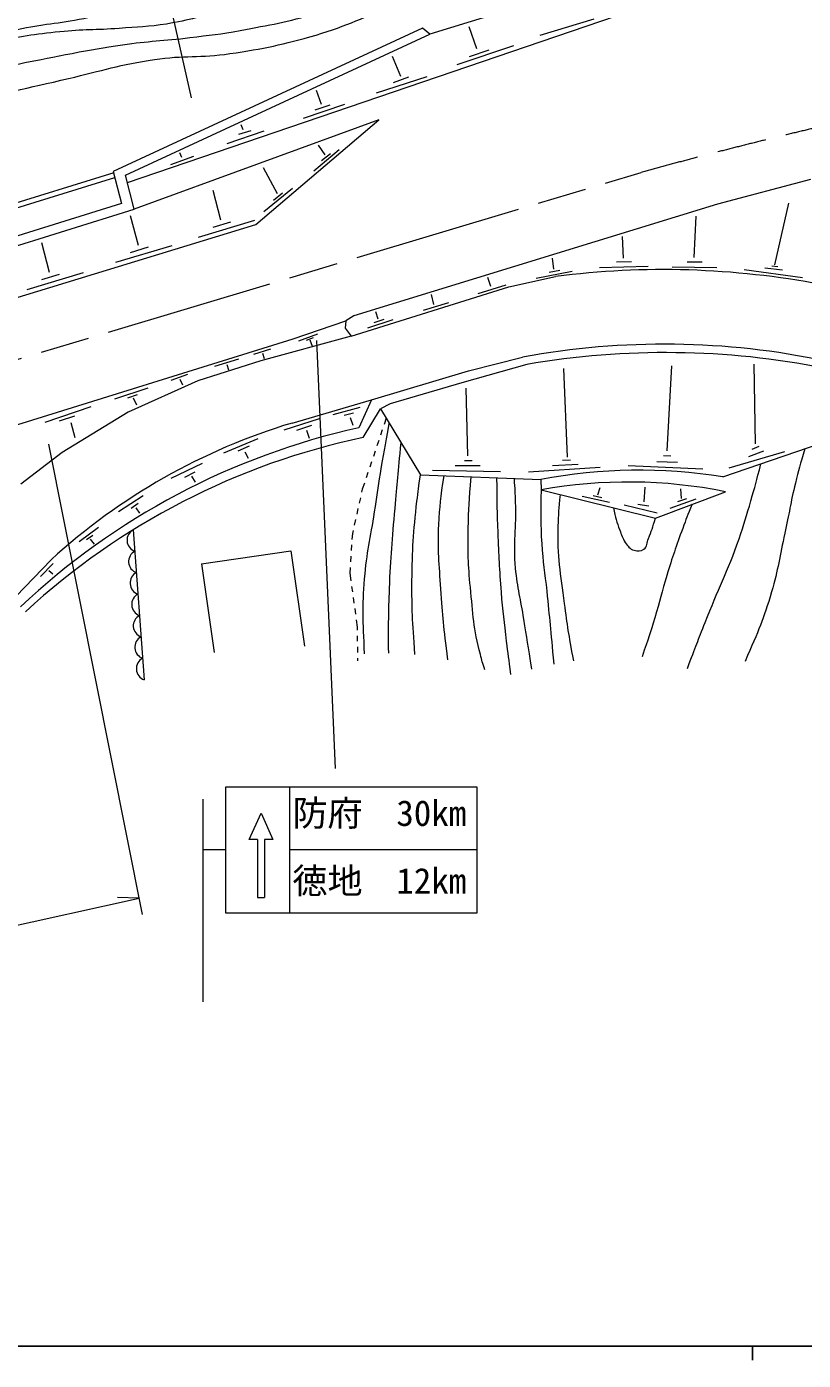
# Model space of a CAD drawing. Units: millimetres, scale not verified. Extents: x 40000 to 680000, y 20000 to 380000.
# Drawn here: x 116232 to 171618, y 204000 to 299048 of the extents above; entities that cross this region are included whole.
import ezdxf
from ezdxf.enums import TextEntityAlignment as Align

# ---------------------------------------------------------------- set-up
doc = ezdxf.new("R2010")
doc.units = ezdxf.units.MM
doc.header["$LTSCALE"] = 1000
doc.linetypes.add('CHAIN', pattern=[18.5, 12, -1.5, 3.5, -1.5])
for name, color, linetype, lineweight in [('M-BGD', 7, 'Continuous', 13), ('M-BMK', 2, 'CHAIN', 13), ('M-STR-HTXT', 7, 'Continuous', 13), ('M-STR-STRC', 7, 'Continuous', 13), ('M-TTL-BAND', 7, 'Continuous', 25)]:
    doc.layers.add(name, color=color, linetype=linetype, lineweight=lineweight)
doc.styles.add('ＭＳ ゴシック', font='')
doc.styles.get('ＭＳ ゴシック').set_extended_font_data('MS Gothic')

msp = doc.modelspace()

# ---------------------------------------------------------------- linework, layer by layer
at = {"layer": 'M-BGD'}
for p, q in [((157276, 302294), (144986, 298525)), ((123414, 287954), (158230, 299790)), ((152850, 298440), (156707, 299615)), ((144460, 298933), (122413, 288723)), ((123286, 288466), (144986, 298525)), ((144986, 298525), (144460, 298933)), ((148329, 297459), (147786, 299028)), ((146927, 296345), (150968, 297695)), ((142906, 295495), (142327, 296915)), ((147812, 296933), (149215, 297388)), ((141170, 294329), (144782, 295504)), ((142389, 295074), (143484, 295469)), ((137261, 293510), (136910, 294500)), ((135964, 292528), (138926, 293519)), ((136814, 293116), (137866, 293484)), ((141338, 292400), (123891, 286040)), ((131662, 291693), (131522, 292053)), ((132581, 284961), (141338, 292400)), ((130531, 290729), (133170, 291615)), ((131364, 291378), (132249, 291658)), ((127297, 289715), (127157, 290065)), ((136702, 288764), (138516, 290306)), ((137526, 289912), (137044, 290604)), ((137246, 289517), (137903, 290000)), ((126508, 289233), (128147, 289811)), ((134110, 287144), (133111, 288994)), ((122439, 288621), (100068, 281721)), ((100436, 281491), (122522, 288292)), ((122413, 288723), (122989, 286440)), ((123891, 286040), (123286, 288466)), ((172119, 288145), (165486, 286403)), ((130087, 285250), (129521, 287366)), ((133146, 285882), (135188, 287547)), ((133829, 286680), (134469, 287206)), ((122989, 286440), (104720, 280749)), ((165486, 286403), (139562, 278435)), ((169589, 282075), (170579, 286469)), ((105332, 280256), (123891, 286040)), ((124200, 283452), (123635, 285568)), ((128483, 284053), (132506, 285250)), ((163844, 282587), (163975, 285546)), ((85709, 270644), (132581, 284961)), ((129534, 284750), (130797, 285144)), ((117870, 281518), (117304, 283635)), ((122596, 282255), (126619, 283452)), ((123648, 282952), (124910, 283346)), ((158785, 282560), (158733, 284085)), ((153826, 281776), (153730, 282556)), ((158303, 282297), (159364, 282323)), ((163344, 282298), (164396, 282298)), ((116266, 280321), (120289, 281518)), ((117318, 281018), (118580, 281413)), ((152564, 281136), (155141, 281627)), ((153484, 281548), (154265, 281705)), ((157085, 281894), (160556, 281982)), ((162253, 281943), (165448, 281891)), ((167407, 281733), (171548, 281181)), ((168879, 281851), (170142, 281720)), ((169382, 282007), (169808, 281961)), ((139371, 276990), (150625, 280506)), ((148420, 280023), (150420, 280640)), ((149322, 280524), (149129, 281172)), ((150625, 280506), (153939, 281236)), ((145274, 279242), (145098, 279952)), ((141287, 278205), (141124, 278731)), ((144520, 278839), (146334, 279383)), ((135229, 276793), (138996, 278095)), ((138996, 278095), (138957, 277562)), ((138957, 277562), (139371, 276990)), ((139562, 278435), (138996, 278095)), ((140557, 277591), (142380, 278170)), ((141025, 277965), (141720, 278205)), ((99787, 265795), (135229, 276793)), ((139371, 276990), (132941, 275235)), ((135630, 276659), (136997, 277168)), ((136195, 276706), (136694, 276889)), ((136433, 276737), (136589, 276289)), ((132434, 275706), (133638, 276080)), ((133061, 275788), (133163, 275390)), ((132941, 275235), (128445, 273815)), ((129657, 274845), (131363, 275371)), ((130515, 274982), (130628, 274600)), ((151889, 274973), (147261, 273672)), ((147738, 274517), (151600, 275499)), ((154796, 268370), (154546, 274694)), ((161913, 268813), (162238, 274878)), ((168214, 269313), (168106, 274996)), ((128445, 273815), (123475, 271567)), ((126531, 273851), (127735, 274272)), ((127162, 273922), (127343, 273513)), ((140831, 272452), (147738, 274517)), ((122515, 272519), (124908, 273308)), ((123456, 272596), (124128, 272824)), ((147261, 273672), (142160, 272173)), ((147699, 268458), (147567, 273274)), ((117557, 270871), (120831, 271976)), ((123836, 272608), (124058, 272088)), ((135155, 270799), (140831, 272452)), ((138081, 271416), (140014, 271942)), ((140831, 272452), (139910, 270453)), ((142160, 272173), (141459, 271821)), ((118569, 270950), (119674, 271305)), ((123475, 271567), (118764, 268705)), ((134597, 270312), (137122, 271127)), ((138870, 271350), (139528, 271521)), ((139291, 271206), (139488, 270640)), ((140236, 269770), (141459, 271821)), ((141459, 271821), (144312, 267114)), ((141872, 271139), (141722, 270694)), ((119371, 270845), (119674, 269780)), ((135504, 270285), (136569, 270653)), ((136188, 270285), (136385, 269720)), ((141594, 270315), (141467, 269936)), ((165873, 266968), (175392, 270227)), ((130298, 268681), (132730, 269707)), ((131323, 268813), (132112, 269181)), ((141339, 269557), (141211, 269178)), ((167964, 268944), (168477, 269142)), ((118764, 268705), (115827, 266450)), ((131784, 268747), (132020, 268287)), ((140829, 268041), (140701, 267661)), ((141084, 268799), (140956, 268420)), ((147454, 268125), (148006, 268125)), ((154441, 268160), (155020, 268186)), ((161177, 268068), (162650, 268015)), ((161642, 268488), (162168, 268471)), ((166321, 267616), (170305, 268760)), ((167728, 268405), (168806, 268813)), ((126540, 266865), (128775, 267943)), ((127504, 266952), (128249, 267312)), ((140573, 267282), (140446, 266903)), ((144312, 267114), (152889, 266780)), ((145184, 267432), (150031, 267344)), ((146779, 267783), (148576, 267783)), ((152009, 267331), (157136, 267660)), ((153731, 267765), (155572, 267857)), ((159128, 267765), (164449, 267537)), ((127986, 267005), (128240, 266575)), ((140318, 266524), (140168, 266079)), ((152889, 266780), (152917, 266040)), ((156963, 265687), (157132, 266207)), ((160276, 265179), (160338, 266223)), ((122791, 264495), (124544, 265644)), ((140033, 265480), (139945, 265089)), ((140168, 266079), (140121, 265870)), ((152917, 266040), (161075, 264026)), ((155846, 265589), (157805, 265155)), ((156635, 265629), (157237, 265483)), ((161075, 264026), (166066, 265907)), ((162117, 264724), (163975, 265399)), ((162669, 265206), (163309, 265416)), ((162941, 265425), (162880, 266109)), ((123676, 264732), (124193, 265100)), ((124018, 264750), (124272, 264373)), ((139857, 264699), (139769, 264309)), ((158848, 264960), (161188, 264408)), ((159812, 265022), (160601, 264890)), ((119988, 262363), (121355, 263380)), ((139681, 263919), (139593, 263528)), ((120488, 262495), (120943, 262802)), ((120759, 262530), (121049, 262162)), ((123836, 263191), (124613, 252505)), ((139458, 262929), (139432, 262507)), ((139505, 263138), (139458, 262929)), ((128690, 260769), (135060, 261696)), ((135060, 261696), (136050, 254895)), ((139407, 262108), (139382, 261708)), ((115492, 258468), (117977, 261051)), ((117212, 259858), (118116, 260782)), ((128690, 260769), (129611, 254441)), ((139307, 260511), (139281, 260089)), ((139357, 261309), (139332, 260910)), ((117805, 260302), (118093, 260061)), ((139281, 260089), (139353, 259556)), ((139407, 259159), (139461, 258763)), ((139515, 258367), (139569, 257970)), ((139623, 257574), (139677, 257178)), ((139731, 256781), (139803, 256248)), ((139803, 256248), (139805, 256045)), ((139808, 255645), (139812, 255245)), ((139815, 254845), (139818, 254445)), ((139821, 254045), (139823, 253842))]:
    msp.add_line(p, q, dxfattribs=at)
for centre, radius, start, end in [((161650, 221896), 59838, 79.14372, 97.40469), ((161685, 220754), 55666, 78.04204, 100.43793), ((161802, 217294), 58525, 78.84286, 99.75169), ((150943, 220402), 51253, 102.43111, 133.29024), ((147947, 228245), 44435, 106.73214, 132.41345), ((150768, 219782), 51085, 101.89763, 132.65312), ((159922, 229362), 38073, 81.00759, 100.64576), ((159143, 231369), 35225, 78.66509, 100.17958), ((124226, 262453), 836, 117.84429, 250.4738), ((124337, 260926), 836, 117.84429, 250.4738), ((124448, 259399), 836, 117.84429, 250.4738), ((124560, 257873), 836, 117.84429, 250.4738), ((124671, 256346), 836, 117.84429, 250.4738), ((124782, 254819), 836, 117.84429, 250.4738), ((124893, 253293), 836, 117.84429, 250.4738)]:
    msp.add_arc(centre, radius, start, end, dxfattribs=at)
for points, knots in [([(83337, 280830), (83717, 281184), (83821, 281287), (84116, 281595), (84540, 282036), (84753, 282306), (85142, 282778), (85726, 283488), (85979, 283944), (86575, 284645), (87215, 285398), (87606, 285792), (88297, 286499), (88880, 287094), (89164, 287483), (89832, 287981), (90515, 288490), (90962, 288683), (91712, 289086), (92905, 289724), (93588, 290055), (94815, 290624), (96533, 291419), (97582, 291677), (99269, 292537), (100204, 293014), (100666, 293393), (101583, 293904), (102313, 294311), (102715, 294559), (103476, 294903), (104609, 295416), (105305, 295550), (106472, 295979), (107408, 296324), (107924, 296542), (108865, 296873), (110391, 297411), (111258, 297683), (112809, 298144), (113872, 298461), (114477, 298610), (115561, 298846), (117397, 299245), (118461, 299276), (120305, 299636), (121874, 299942), (122753, 300117), (124308, 300484), (126738, 301058), (128088, 301422), (130501, 302062), (132352, 302553), (133393, 302817), (135234, 303344), (138534, 304287), (140366, 304872), (143660, 305834), (145575, 306392), (146657, 306674), (148571, 307234), (151449, 308076), (153040, 308623), (155932, 309418), (157636, 309886), (158603, 310105), (160330, 310483), (162605, 310981), (163890, 311229), (166197, 311543), (167782, 311759), (168688, 311714), (170279, 311878), (171965, 312052), (172921, 312082), (174589, 312381), (175794, 312597), (176214, 312687), (177653, 313047)], [0, 0, 0, 0, 1, 1, 1, 2, 2, 2, 3, 3, 3, 4, 4, 4, 5, 5, 5, 6, 6, 6, 7, 7, 7, 8, 8, 8, 9, 9, 9, 10, 10, 10, 11, 11, 11, 12, 12, 12, 13, 13, 13, 14, 14, 14, 15, 15, 15, 16, 16, 16, 17, 17, 17, 18, 18, 18, 19, 19, 19, 20, 20, 20, 21, 21, 21, 22, 22, 22, 23, 23, 23, 24, 24, 24, 25, 25, 25, 26, 26, 26, 26]), ([(177785, 312776), (176564, 312282), (176187, 312160), (175141, 311829), (173230, 311225), (172099, 311103), (170132, 310725), (167906, 310297), (166640, 310164), (164412, 309745), (162295, 309347), (161123, 309055), (159013, 308616), (157858, 308376), (157205, 308270), (156055, 308005), (153528, 307422), (152102, 307133), (149606, 306427), (147846, 305929), (146852, 305663), (145129, 305046), (143299, 304391), (142307, 303937), (140495, 303232), (139237, 302743), (138550, 302419), (137270, 301989), (134628, 301104), (133063, 300894), (130358, 300224), (128744, 299825), (127859, 299500), (126216, 299238), (124902, 299029), (124151, 299023), (122824, 298923), (121178, 298799), (120246, 298854), (118604, 298686), (116776, 298500), (115741, 298366), (113969, 297878), (110886, 297028), (109233, 296296), (106273, 295087), (104434, 294336), (103407, 293901), (101619, 293036), (99594, 292056), (98509, 291408), (96501, 290393), (94650, 289457), (93545, 289062), (91748, 288027), (90964, 287574), (90540, 287289), (89820, 286740), (89118, 286204), (88770, 285844), (88164, 285201), (87569, 284571), (87289, 284170), (86763, 283481), (86301, 282874), (86128, 282469), (85639, 281883), (85262, 281432), (85023, 281201), (84594, 280799), (84203, 280432), (84058, 280313), (83553, 279904)], [0, 0, 0, 0, 1, 1, 1, 2, 2, 2, 3, 3, 3, 4, 4, 4, 5, 5, 5, 6, 6, 6, 7, 7, 7, 8, 8, 8, 9, 9, 9, 10, 10, 10, 11, 11, 11, 12, 12, 12, 13, 13, 13, 14, 14, 14, 15, 15, 15, 16, 16, 16, 17, 17, 17, 18, 18, 18, 19, 19, 19, 20, 20, 20, 21, 21, 21, 22, 22, 22, 23, 23, 23, 24, 24, 24, 24]), ([(83818, 278766), (84750, 279699), (84993, 279940), (85758, 280680), (86685, 281579), (87247, 282038), (88164, 282948), (89145, 283924), (89578, 284589), (90609, 285512), (91496, 286306), (92112, 286605), (93114, 287248), (95423, 288729), (96744, 289531), (99203, 290748), (100923, 291600), (101997, 291826), (103778, 292543), (105364, 293182), (106209, 293650), (107821, 294219), (109717, 294889), (110807, 295189), (112751, 295698), (115355, 296380), (116846, 296628), (119486, 297148), (120874, 297421), (121656, 297553), (123056, 297759), (124926, 298034), (125993, 298034), (127868, 298272), (129273, 298450), (130068, 298503), (131457, 298775), (133586, 299192), (134810, 299341), (136871, 300017), (137931, 300365), (138493, 300648), (139533, 301053), (141243, 301717), (142206, 302077), (143912, 302754), (145545, 303402), (146427, 303851), (148083, 304440), (149405, 304910), (150174, 305087), (151514, 305505), (152844, 305919), (153562, 306247), (154916, 306570), (156349, 306911), (157172, 307015), (158629, 307228), (160586, 307514), (161690, 307625), (163658, 307820), (165718, 308024), (166872, 308163), (168940, 308270), (171381, 308397), (172755, 308411), (175198, 308319), (176550, 308268), (177007, 308251), (178656, 308122)], [0, 0, 0, 0, 1, 1, 1, 2, 2, 2, 3, 3, 3, 4, 4, 4, 5, 5, 5, 6, 6, 6, 7, 7, 7, 8, 8, 8, 9, 9, 9, 10, 10, 10, 11, 11, 11, 12, 12, 12, 13, 13, 13, 14, 14, 14, 15, 15, 15, 16, 16, 16, 17, 17, 17, 18, 18, 18, 19, 19, 19, 20, 20, 20, 21, 21, 21, 22, 22, 22, 23, 23, 23, 23]), ([(84202, 277117), (85066, 277987), (85322, 278227), (86076, 278900), (87163, 279869), (87848, 280322), (88995, 281220), (89579, 281678), (89944, 281887), (90504, 282374), (91428, 283179), (91851, 283735), (92782, 284534), (93629, 285261), (94153, 285611), (95089, 286220), (96324, 287024), (97068, 287392), (98358, 288106), (99791, 288900), (100564, 289409), (102056, 290088), (103737, 290853), (104722, 291186), (106463, 291804), (108413, 292494), (109505, 292887), (111492, 293460), (114479, 294321), (116195, 294644), (119221, 295353), (121606, 295913), (122920, 296358), (125344, 296714), (127431, 297021), (128642, 296816), (130728, 297128), (133154, 297492), (134513, 297761), (136867, 298452), (139126, 299116), (140300, 299759), (142517, 300553), (144553, 301282), (145700, 301675), (147753, 302357), (149938, 303083), (151169, 303468), (153374, 304132), (154849, 304576), (155672, 304840), (157168, 305212), (158839, 305627), (159420, 305726), (161487, 306099)], [0, 0, 0, 0, 1, 1, 1, 2, 2, 2, 3, 3, 3, 4, 4, 4, 5, 5, 5, 6, 6, 6, 7, 7, 7, 8, 8, 8, 9, 9, 9, 10, 10, 10, 11, 11, 11, 12, 12, 12, 13, 13, 13, 14, 14, 14, 15, 15, 15, 16, 16, 16, 17, 17, 17, 18, 18, 18, 18]), ([(140331, 254345), (140213, 256837), (140162, 257615), (140331, 259699), (140482, 261574), (140759, 262602), (141041, 264462), (141204, 265537), (141291, 266140), (141466, 267212), (141693, 268606), (141778, 269051), (142094, 270772)], [0, 0, 0, 0, 1, 1, 1, 2, 2, 2, 3, 3, 3, 4, 4, 4, 4]), ([(142914, 269419), (142684, 267148), (142628, 266558), (142476, 264721), (142291, 262493), (142164, 261245), (142084, 259012), (142019, 257210), (142013, 256608), (142024, 254397)], [0, 0, 0, 0, 1, 1, 1, 2, 2, 2, 3, 3, 3, 3]), ([(171729, 268972), (171383, 267799), (171296, 267475), (171052, 266506), (170705, 265126), (170604, 264332), (170298, 262942), (169938, 261307), (169816, 260369), (169351, 258761), (168777, 256775), (168448, 256081), (167463, 253816)], [0, 0, 0, 0, 1, 1, 1, 2, 2, 2, 3, 3, 3, 4, 4, 4, 4]), ([(143918, 254308), (143739, 256777), (143695, 257497), (143711, 259544), (143728, 261767), (143809, 263016), (144066, 265224), (144152, 265963), (144175, 266214), (144312, 267114)], [0, 0, 0, 0, 1, 1, 1, 2, 2, 2, 3, 3, 3, 3]), ([(163351, 253298), (163952, 254897), (164112, 255308), (164613, 256591), (165526, 258931), (166209, 260176), (167039, 262547), (167406, 263595), (167568, 264197), (167877, 265264), (168174, 266289), (168262, 266624), (168596, 267900)], [0, 0, 0, 0, 1, 1, 1, 2, 2, 2, 3, 3, 3, 4, 4, 4, 4]), ([(145974, 267049), (145730, 265424), (145674, 264925), (145603, 263553), (145511, 261767), (145634, 260761), (145745, 258975), (145868, 256993), (145955, 256324), (146248, 253916)], [0, 0, 0, 0, 1, 1, 1, 2, 2, 2, 3, 3, 3, 3]), ([(148910, 253206), (148735, 253710), (148702, 253870), (148585, 254301), (148086, 256126), (148070, 257211), (147875, 259093), (147705, 260726), (147701, 261652), (147727, 263294), (147749, 264733), (147784, 265233), (147933, 266973)], [0, 0, 0, 0, 1, 1, 1, 2, 2, 2, 3, 3, 3, 4, 4, 4, 4]), ([(149744, 266903), (149763, 265019), (149770, 264522), (149827, 262998), (149889, 261333), (149933, 260399), (150064, 258738), (150171, 257372), (150269, 256610), (150435, 255251), (150548, 254324), (150586, 254026), (150744, 252881)], [0, 0, 0, 0, 1, 1, 1, 2, 2, 2, 3, 3, 3, 4, 4, 4, 4]), ([(152253, 253265), (151981, 254994), (151913, 255429), (151691, 256815), (151463, 258237), (151240, 259021), (151099, 260454), (150919, 262282), (151171, 263322), (151099, 265157), (151073, 265820), (151068, 266040), (151014, 266853)], [0, 0, 0, 0, 1, 1, 1, 2, 2, 2, 3, 3, 3, 4, 4, 4, 4]), ([(152917, 266040), (152885, 264221), (152868, 263696), (152963, 262199), (153046, 260877), (153183, 260144), (153318, 258827), (153526, 256794), (153583, 256152), (153821, 253620)], [0, 0, 0, 0, 1, 1, 1, 2, 2, 2, 3, 3, 3, 3]), ([(155241, 253857), (154883, 255791), (154796, 256338), (154590, 257939), (154314, 260078), (154072, 261287), (154146, 263442), (154177, 264324), (154180, 264652), (154304, 265697)], [0, 0, 0, 0, 1, 1, 1, 2, 2, 2, 3, 3, 3, 3]), ([(158073, 264767), (158248, 264016), (158287, 263777), (158523, 263176), (158662, 262826), (158709, 262609), (158918, 262295), (159101, 262020), (159233, 261829), (159549, 261730), (159810, 261648), (160017, 261658), (160246, 261809), (160516, 261988), (160453, 262271), (160574, 262571), (160800, 263128), (160854, 263328), (161075, 264026)], [0, 0, 0, 0, 1, 1, 1, 2, 2, 2, 3, 3, 3, 4, 4, 4, 5, 5, 5, 6, 6, 6, 6]), ([(163682, 265008), (163350, 264187), (163268, 263964), (163016, 263290), (162532, 261998), (162285, 261264), (161882, 259944), (161523, 258771), (161389, 258094), (161030, 256920), (160697, 255830), (160577, 255475), (160123, 254146)], [0, 0, 0, 0, 1, 1, 1, 2, 2, 2, 3, 3, 3, 4, 4, 4, 4])]:
    msp.add_open_spline(points, degree=3, knots=knots, dxfattribs=at)
at = {"layer": 'M-BMK'}
msp.add_line((86639, 266652), (160049, 288664), dxfattribs=at)
msp.add_arc((252303, -46640), 347763, 101.64842, 105.38341, dxfattribs=at)
at = {"layer": 'M-STR-HTXT'}
for p, q in [((119040, 333720), (127953, 293967)), ((124490, 235773), (117822, 269292)), ((95068, 230453), (124257, 236946)), ((124257, 236946), (122711, 236986))]:
    msp.add_line(p, q, dxfattribs=at)
at = {"layer": 'M-STR-STRC'}
for p, q in [((138266, 246173), (136933, 276676)), ((130442, 244875), (148324, 244875)), ((130442, 235875), (130442, 244875)), ((135000, 235875), (135000, 244875)), ((148324, 244875), (148324, 240375)), ((128803, 244003), (128803, 229547)), ((132097, 241114), (132947, 243007)), ((132947, 243007), (133797, 241114)), ((132697, 241114), (132097, 241114)), ((132697, 241114), (132697, 236985)), ((133797, 241114), (133197, 241114)), ((133197, 241114), (133197, 236985)), ((130442, 240375), (128803, 240375)), ((148324, 240375), (135000, 240375)), ((148324, 240375), (148324, 235875)), ((132697, 236985), (133197, 236985)), ((148324, 235875), (130442, 235875))]:
    msp.add_line(p, q, dxfattribs=at)
at = {"layer": 'M-TTL-BAND'}
for p, q in [((40000, 205000), (579000, 205000)), ((168000, 205000), (168000, 204000))]:
    msp.add_line(p, q, dxfattribs=at)

# ---------------------------------------------------------------- texts
at = {"layer": 'M-STR-STRC', "style": 'ＭＳ ゴシック'}
for s, p in [('防府', (135188, 241533)), ('30km', (142594, 241533)), ('徳地', (135188, 236708)), ('12km', (142594, 236708))]:
    msp.add_text(s, height=1833, dxfattribs=at).set_placement(p, align=Align.BOTTOM_LEFT)

doc.saveas('drawing.dxf')
